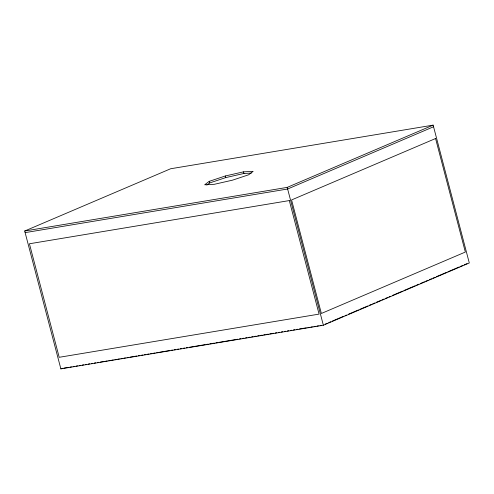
<?xml version="1.0" encoding="UTF-8"?>
<svg xmlns="http://www.w3.org/2000/svg" width="494" height="494" viewBox="0 0 494 494"><rect width="100%" height="100%" fill="white"/><g stroke="black" fill="none" stroke-linecap="round" stroke-linejoin="round"><path stroke-width="0.74" d="M209.228 181.341L204.677 184.787L214.322 184.299L232.52 180.162L248.606 174.802L253.156 171.356L243.511 171.844L225.313 175.981L209.228 181.341L209.654 182.965L206.807 185.12M24.7 231.013L170.634 168.757L433.133 125.13L469.3 262.987L323.366 325.243L60.867 368.87L24.7 231.013L287.205 187.387L433.133 125.13M433.559 126.754L287.632 189.011L25.126 232.631M60.867 368.87L62.281 368.265M325.157 324.138L327.287 323.23M328.701 322.625L330.832 321.718M332.252 321.112L343.602 316.271M345.016 315.666L346.436 315.061M348.566 314.153L358.496 309.917M359.91 309.312L367.715 305.984M369.135 305.378L371.26 304.471M372.68 303.866L374.81 302.958M376.224 302.353L380.479 300.537M381.899 299.932L384.029 299.024M385.45 298.419L387.574 297.512M388.994 296.906L390.414 296.301M392.539 295.393L402.468 291.157M403.888 290.552L415.238 285.711M416.658 285.106L418.782 284.198M420.203 283.593L424.457 281.778M425.877 281.172L428.002 280.265M429.422 279.66L431.552 278.752M432.966 278.147L435.097 277.239M436.517 276.634L446.446 272.398M447.867 271.793L459.21 266.951M460.63 266.346L462.761 265.439M464.175 264.833L467.015 263.623M209.654 182.965L225.739 177.605L243.937 173.468L251.353 173.091M63.911 368.11L68.468 367.351M69.987 367.098L71.513 366.844M73.032 366.591L74.551 366.338M76.07 366.091L77.589 365.838M79.108 365.585L80.627 365.332M82.146 365.078L83.665 364.825M85.19 364.572L86.709 364.319M88.228 364.066L89.747 363.812M91.267 363.565L92.786 363.312M94.305 363.059L95.824 362.806M97.349 362.553L98.868 362.3M100.387 362.046L104.185 361.417M105.704 361.163L107.223 360.91M108.742 360.657L110.261 360.404M111.786 360.151L113.305 359.904M114.824 359.651L116.343 359.397M117.862 359.144L119.381 358.891M120.9 358.638L122.419 358.385M123.945 358.131L125.464 357.878M126.983 357.625L128.502 357.378M130.021 357.125L136.857 355.989M138.382 355.736L139.901 355.482M141.42 355.229L142.939 354.976M144.458 354.723L145.977 354.47M147.496 354.217L149.015 353.963M150.54 353.71L152.059 353.463M153.578 353.21L155.097 352.957M156.617 352.704L158.136 352.45M159.655 352.197L169.535 350.555M171.054 350.302L172.573 350.048M174.092 349.795L175.611 349.548M177.136 349.295L178.655 349.042M180.174 348.789L181.693 348.536M183.212 348.282L184.731 348.029M186.25 347.776L187.769 347.523M189.288 347.27L205.251 344.621M206.77 344.367L208.289 344.114M209.808 343.861L211.327 343.608M212.846 343.361L214.365 343.108M215.884 342.855L217.409 342.601M218.928 342.348L237.923 339.193M239.442 338.94L240.961 338.686M242.48 338.433L244.005 338.18M245.524 337.927L247.043 337.674M248.562 337.421L250.081 337.167M251.6 336.92L253.119 336.667M254.638 336.414L256.158 336.161M257.683 335.908L259.202 335.654M260.721 335.401L262.24 335.148M263.759 334.895L265.278 334.642M266.797 334.395L268.316 334.142M269.835 333.888L273.639 333.252M275.158 333.005L276.677 332.752M278.196 332.499L279.715 332.246M281.234 331.993L282.753 331.74M284.278 331.486L285.798 331.233M287.317 330.98L288.836 330.727M290.355 330.48L291.874 330.227M293.393 329.973L294.912 329.72M296.431 329.467L297.956 329.214M299.475 328.961L306.311 327.825M307.83 327.571L309.349 327.318M310.874 327.065L312.393 326.812M313.912 326.565L315.431 326.312M316.95 326.059L318.469 325.805M319.989 325.552L321.508 325.299M287.205 187.387L323.366 325.243M243.511 171.844L243.937 173.468M225.313 175.981L225.739 177.605M435.566 138.524L291.577 199.947L321.366 313.474L465.348 252.051L435.566 138.524M289.299 200.576L29.418 243.77L59.2 357.298L319.081 314.11L289.299 200.576"/></g></svg>
